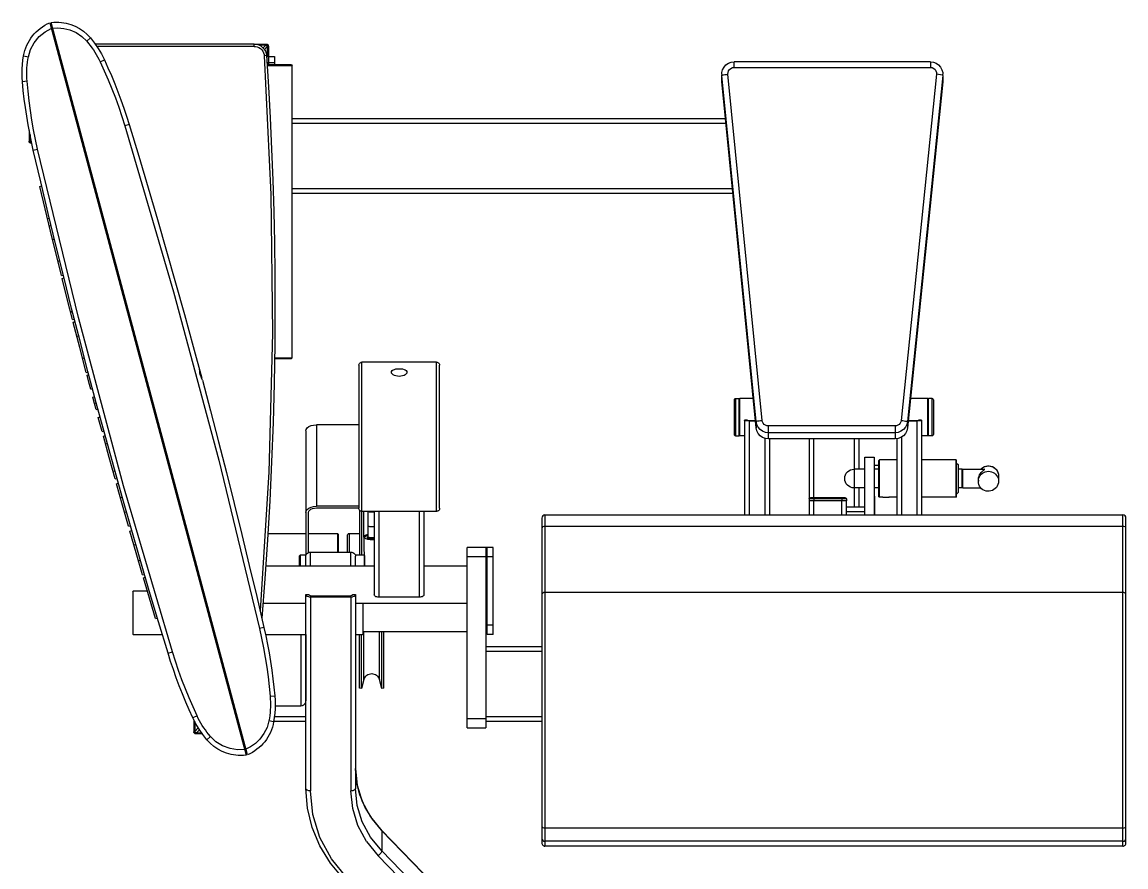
# Model space of a CAD drawing. Header units: millimetres. Extents: x -824 to 296, y -466 to 836.
# Drawn here: x -824 to 296, y -21 to 836 of the extents above; entities that cross this region are included whole.
import ezdxf

# ---------------------------------------------------------------- set-up
doc = ezdxf.new("R2010")
doc.units = ezdxf.units.MM
doc.layers.add('ceco.net 287', color=7, linetype='Continuous')

msp = doc.modelspace()

# ---------------------------------------------------------------- linework, layer by layer
at = {"layer": 'ceco.net 287'}
for points in [[(-821.99875, 801.595), (-821.41875, 804.3675), (-820.67125, 807.08), (-819.76125, 809.7225), (-818.69375, 812.2925), (-817.47375, 814.785), (-816.10625, 817.1875), (-814.59625, 819.5), (-812.94875, 821.71), (-811.16875, 823.8175), (-809.26125, 825.8125), (-807.23125, 827.69), (-805.08375, 829.4425), (-802.82375, 831.0675), (-800.45625, 832.5525), (-797.98625, 833.895), (-795.41875, 835.09)], [(-800.15375, 825.91), (-793.87375, 829.295)], [(-795.41875, 835.09), (-596.36125, 92.185)], [(-794.73375, 832.5175), (-793.43375, 832.975)], [(-793.95375, 835.48), (-791.26625, 835.715), (-788.56625, 835.805), (-786.08875, 835.7375), (-783.63125, 835.5325), (-781.20125, 835.195), (-778.80125, 834.7275), (-774.11375, 833.405), (-769.61125, 831.59), (-765.32875, 829.2975), (-761.30875, 826.55), (-757.58875, 823.3625), (-754.20875, 819.7575)], [(-594.89875, 92.5775), (-793.95375, 835.48)], [(-793.83875, 829.165), (-792.37375, 829.59)], [(-792.40875, 829.72), (-787.14875, 829.98), (-781.25875, 829.46), (-774.99125, 827.895), (-768.72625, 825.16), (-762.83375, 821.255), (-757.80375, 816.34)], [(-817.16125, 800.455), (-814.98375, 807.91), (-811.23875, 814.9075), (-806.16125, 821.06), (-800.15375, 825.91)], [(-754.20875, 819.7575), (-757.80375, 816.34)], [(-754.20875, 819.7575), (-750.13125, 814.5725), (-746.40625, 809.1325), (-743.04375, 803.4575), (-740.04875, 797.5575)], [(-757.80375, 816.34), (-756.03125, 814.225), (-754.33625, 812.0425), (-752.70875, 809.83), (-751.14875, 807.585), (-749.64875, 805.24), (-748.21875, 802.895), (-746.85125, 800.4875), (-745.56375, 798.045), (-744.34375, 795.57)], [(-588.09375, 813.5725), (-749.40625, 813.5725)], [(-587.96375, 811.065), (-747.66375, 811.065)], [(-587.96375, 811.065), (-588.09375, 813.5725)], [(-588.09375, 813.5725), (-575.91875, 813.5725)], [(-588.09375, 813.5725), (-585.66375, 813.3375), (-583.38875, 812.665), (-581.31125, 811.5975), (-579.47875, 810.175), (-577.93625, 808.4425), (-576.73125, 806.445), (-575.90625, 804.2225), (-575.51375, 801.82)], [(-587.96375, 811.065), (-586.56375, 810.97), (-584.96875, 810.61), (-583.32375, 809.9275), (-581.76375, 808.9175), (-580.39625, 807.65), (-579.30375, 806.15), (-578.55625, 804.59), (-578.10125, 803.06), (-577.90625, 801.66)], [(-583.49024, 812.695), (-575.91875, 812.695)], [(-576.27875, 812.435), (-582.94114, 812.435)], [(-579.02875, 809.6675), (-576.27875, 812.435)], [(-577.70875, 808.04), (-574.79625, 810.97)], [(-576.27875, 812.435), (-575.78875, 812.37), (-575.39875, 812.14), (-575.07375, 811.8475), (-574.87875, 811.425), (-574.79625, 810.97)], [(-575.91875, 813.5725), (-575.91875, 812.695)], [(-575.91875, 813.5725), (-575.04375, 813.395), (-574.32375, 812.91), (-573.83625, 812.185), (-573.65875, 811.295)], [(-575.91875, 812.695), (-575.38875, 812.585), (-574.94625, 812.2875), (-574.64625, 811.8425), (-574.53625, 811.295)], [(-574.79625, 810.97), (-574.79625, 800.975)], [(-574.53625, 800.975), (-574.53625, 811.295)], [(-573.65875, 811.295), (-574.53625, 811.295)], [(-573.65875, 811.295), (-573.65875, 800.975)], [(-823.13625, 775.2925), (-823.42875, 779.685), (-823.52875, 784.08), (-823.43125, 788.4925), (-823.14125, 792.885), (-822.66125, 797.255), (-821.99875, 801.595)], [(-821.99875, 801.595), (-817.16125, 800.455)], [(-818.43375, 775.715), (-818.61125, 778.4825), (-818.72625, 781.25), (-818.74125, 784.015), (-818.67625, 786.75), (-818.54625, 789.5175), (-818.31875, 792.25), (-818.00875, 794.985), (-817.63375, 797.72), (-817.16125, 800.455)], [(-744.34375, 795.57), (-740.04875, 797.5575)], [(-744.34375, 795.57), (-740.19375, 786.5225), (-736.23875, 777.375), (-732.44625, 768.195), (-728.86625, 758.9175), (-725.46375, 749.575), (-722.27375, 740.1675), (-719.24625, 730.695)], [(-740.06375, 797.5575), (-736.40875, 789.5425), (-732.89875, 781.47), (-729.52875, 773.3375), (-726.30375, 765.15), (-723.22125, 756.91), (-720.28625, 748.6125), (-717.49375, 740.265), (-714.85125, 731.8675)], [(-577.90625, 801.66), (-571.10125, 661.035), (-569.53875, 520.215), (-573.21875, 379.425), (-582.15375, 238.93)], [(-575.51375, 801.82), (-573.51625, 770.2025), (-571.79875, 738.6025), (-570.34375, 706.99), (-569.15375, 675.365), (-568.22625, 643.7325), (-567.56375, 612.0925), (-567.16625, 580.445), (-567.03375, 548.795), (-567.24125, 509.0725), (-567.86875, 469.3575), (-568.91125, 429.6475), (-570.37375, 389.9525), (-572.25125, 350.2725), (-574.54375, 310.615), (-577.25375, 270.9825), (-580.37875, 231.38)], [(-575.51375, 801.82), (-577.90625, 801.66)], [(-575.46037, 800.975), (-567.35875, 800.975)], [(-573.65875, 800.975), (-573.65875, 792.285)], [(-567.35875, 800.975), (-567.35875, 792.285)], [(-113.76125, 782.875), (-113.63125, 784.635), (-112.86625, 787.53), (-111.43375, 790.1675), (-109.41625, 792.38), (-106.94125, 794.0425), (-104.12625, 795.085), (-101.14875, 795.44)], [(-101.14875, 789.81), (-101.14875, 795.44)], [(97.94125, 795.44), (-101.14875, 795.44)], [(97.94125, 795.44), (100.91875, 795.085), (103.73625, 794.0425), (106.22625, 792.35), (108.22625, 790.135), (109.66125, 787.5), (110.42625, 784.6), (110.53875, 782.875)], [(97.94125, 795.44), (97.94125, 789.81)], [(-575.08875, 794.66), (-567.35875, 794.66)], [(-550.23625, 792.285), (-574.94375, 792.285)], [(-549.43875, 791.5025), (-574.91125, 791.5025)], [(-550.23625, 792.285), (-549.43875, 791.5025)], [(-549.43875, 495.245), (-549.43875, 791.5025)], [(-107.41375, 782.94), (-107.34875, 784.6675), (-106.79375, 786.3275), (-105.81875, 787.76), (-104.46875, 788.865), (-102.87375, 789.5825), (-101.14875, 789.81)], [(-101.14875, 789.81), (97.94125, 789.81)], [(97.94125, 789.81), (99.66625, 789.5825), (101.26125, 788.865), (102.61125, 787.76), (103.58875, 786.295), (104.14125, 784.635), (104.20625, 782.91)], [(-818.43125, 775.715), (-823.15375, 775.2925)], [(-823.15375, 775.2925), (-823.13625, 775.2925)], [(-812.13375, 705.7925), (-814.04125, 714.39), (-815.79875, 723.02), (-817.40375, 731.6775), (-818.85625, 740.36), (-820.15625, 749.065), (-821.30125, 757.79), (-822.29625, 766.535), (-823.13625, 775.2925)], [(-807.72375, 706.9975), (-809.85375, 716.6975), (-811.77625, 726.465), (-813.51625, 736.23), (-815.04875, 746.06), (-816.36625, 755.9225), (-817.50375, 765.785), (-818.43375, 775.715)], [(-113.76125, 782.875), (-113.69625, 781.6725)], [(-113.69625, 781.6725), (-113.48375, 781.835)], [(-78.97875, 430.565), (-113.69625, 781.6725)], [(-113.69625, 775.39), (-113.69625, 781.6725)], [(-78.97875, 424.315), (-113.69625, 775.39)], [(-113.48375, 781.835), (-112.84875, 782.0625), (-111.85875, 782.29), (-110.55375, 782.5175), (-109.04125, 782.745), (-107.41375, 782.94)], [(-72.69875, 431.835), (-107.41375, 782.94)], [(104.20625, 782.91), (68.31875, 431.835)], [(110.47375, 781.6075), (74.60125, 430.5325)], [(110.47375, 775.3575), (74.60125, 424.25)], [(110.18125, 781.835), (104.20625, 782.91)], [(110.47375, 781.6075), (110.18125, 781.835)], [(110.47375, 781.6075), (110.53875, 782.875)], [(110.47375, 781.6075), (110.47375, 775.3575)], [(-714.85125, 731.8675), (-719.24625, 730.695)], [(-719.24625, 730.695), (-669.76625, 562.1725), (-623.98125, 391.34), (-582.59375, 220.67)], [(-714.85125, 731.8675), (-705.13875, 699.8625), (-695.56875, 667.8125), (-686.14375, 635.7175), (-676.85875, 603.58), (-667.71625, 571.3975), (-658.71625, 539.175), (-649.85625, 506.9125), (-641.13875, 474.6075)], [(-549.43875, 737.9225), (-109.98625, 737.9225)], [(-549.43875, 733.17), (-109.51375, 733.17)], [(-816.36625, 726.0075), (-816.36625, 714.9725)], [(-815.47125, 721.5475), (-815.47125, 714.9725)], [(-815.22625, 715.33), (-815.22625, 720.28)], [(-816.36625, 714.9725), (-815.47125, 714.9725)], [(-814.10375, 712.695), (-814.97875, 712.875), (-815.69875, 713.37), (-816.18625, 714.095), (-816.36625, 714.9725)], [(-814.10375, 713.605), (-814.63125, 713.715), (-815.06625, 714.0075), (-815.36125, 714.4425), (-815.47125, 714.9725)], [(-814.39625, 716.145), (-815.22625, 715.33)], [(-813.90625, 713.865), (-814.23375, 713.9), (-814.64125, 714.125), (-814.94875, 714.42), (-815.16125, 714.8425), (-815.22625, 715.33)], [(-813.84375, 713.605), (-814.10375, 713.605)], [(-814.10375, 712.695), (-814.10375, 713.605)], [(-813.64875, 712.695), (-814.10375, 712.695)], [(-812.13375, 705.7925), (-807.72375, 706.9975)], [(-675.47875, 195.8), (-685.06125, 227.3875), (-694.50375, 259.015), (-703.80875, 290.685), (-712.97375, 322.3925), (-722.00375, 354.14), (-730.89375, 385.9275), (-739.64375, 417.75), (-748.25625, 449.6125), (-756.72875, 481.51), (-765.06375, 513.445), (-773.25875, 545.4175), (-781.31375, 577.4225), (-789.22875, 609.465), (-797.00375, 641.54), (-804.63875, 673.65), (-812.13375, 705.7925)], [(-671.06875, 196.97), (-720.54875, 365.4775), (-766.33125, 536.3275), (-807.72375, 706.9975)], [(-805.47625, 668.975), (-803.68625, 669.595)], [(-783.58625, 578.775), (-794.66625, 623.8375), (-805.47625, 668.975)], [(-549.43875, 667.025), (-102.97125, 667.025)], [(-549.43875, 662.27), (-102.51375, 662.27)], [(-797.76125, 636.555), (-795.90625, 637.01)], [(-795.97125, 629.1975), (-794.11625, 629.555)], [(-792.58625, 615.2325), (-790.79625, 615.85)], [(-787.18375, 593.195), (-785.31125, 593.555)], [(-783.60125, 578.7425), (-781.71375, 579.035)], [(-782.86875, 575.8125), (-781.07875, 576.465)], [(-782.86875, 575.8125), (-782.85375, 575.8125)], [(-772.33875, 534.21), (-777.62625, 555.0125), (-782.85375, 575.8125)], [(-774.35875, 542.055), (-772.51875, 542.5125)], [(-772.37125, 534.245), (-770.49875, 534.57)], [(-771.62375, 531.315), (-769.83375, 531.9975)], [(-771.62375, 531.315), (-771.58875, 531.25)], [(-758.40625, 480.5325), (-765.04625, 505.8775), (-771.58875, 531.25)], [(-767.91125, 516.925), (-766.12125, 517.545)], [(-762.21375, 494.9525), (-760.34375, 495.31)], [(-567.81375, 494.465), (-550.23625, 494.465)], [(-567.79875, 495.245), (-549.43875, 495.245)], [(-549.43875, 495.245), (-550.23625, 494.465)], [(-640.60125, 472.5575), (-641.16875, 474.0225), (-642.00125, 475.845), (-642.71625, 477.895), (-643.10875, 479.98), (-643.30375, 481.9975), (-643.53125, 483.5275)], [(-481.92625, 487.695), (-481.86125, 488.325), (-481.67625, 488.915), (-481.38625, 489.45), (-480.99875, 489.92), (-480.53125, 490.3075), (-479.99625, 490.6), (-479.40375, 490.785), (-478.76875, 490.85)], [(-481.92625, 487.695), (-481.92625, 342.7075)], [(-478.76875, 339.55), (-478.76875, 490.85)], [(-403.12375, 490.85), (-478.76875, 490.85)], [(-448.82875, 480.695), (-448.64125, 481.5425), (-448.04625, 482.355), (-447.10375, 483.04), (-445.87375, 483.56), (-444.37625, 483.95), (-442.68375, 484.21), (-440.95125, 484.275)], [(-440.95125, 484.275), (-439.20125, 484.21), (-437.52375, 483.95), (-436.01875, 483.56), (-434.78875, 483.04), (-433.84625, 482.355), (-433.25875, 481.5425), (-433.06375, 480.695)], [(-403.12375, 339.55), (-403.12375, 490.85)], [(-403.12375, 490.85), (-402.48875, 490.785), (-401.89875, 490.6), (-401.36375, 490.3075), (-400.89625, 489.92), (-400.51375, 489.45), (-400.22375, 488.915), (-400.03875, 488.325), (-399.97625, 487.695)], [(-399.97625, 342.7075), (-399.97625, 487.695)], [(-758.43875, 480.565), (-756.55125, 480.8575)], [(-757.65875, 477.635), (-755.88375, 478.285)], [(-757.65875, 477.635), (-757.64125, 477.57)], [(-753.91375, 463.54), (-755.78375, 470.555), (-757.64125, 477.57)], [(-641.13875, 474.64), (-641.13875, 474.6075)], [(-640.60125, 472.59), (-632.33125, 441.36), (-624.19375, 410.1), (-616.19125, 378.81), (-608.32375, 347.485), (-600.58875, 316.13), (-592.98625, 284.74), (-585.51875, 253.315), (-578.18375, 221.8575)], [(-440.95125, 476.4), (-442.68375, 476.53), (-444.37625, 476.8875), (-445.87375, 477.4075), (-447.10375, 478.09), (-448.05375, 478.9375), (-448.64125, 479.815), (-448.82875, 480.695)], [(-433.06375, 480.695), (-433.25875, 479.815), (-433.84625, 478.9375), (-434.78875, 478.09), (-436.01875, 477.4075), (-437.52375, 476.8875), (-439.20875, 476.53), (-440.95125, 476.4)], [(-753.91375, 463.475), (-752.05875, 463.8)], [(-751.74875, 455.3375), (-749.95875, 455.9875)], [(-751.74875, 455.3375), (-751.74875, 455.37)], [(-748.39625, 442.87), (-750.07375, 449.12), (-751.74875, 455.37)], [(-750.08875, 449.12), (-748.25125, 449.6075)], [(-100.93625, 452.765), (-100.83625, 453.2525), (-100.56375, 453.6575), (-100.15875, 453.9325), (-99.66625, 454.035)], [(-100.93625, 417.545), (-100.93625, 452.7)], [(-99.66625, 454.035), (-99.66625, 416.21)], [(-99.66625, 454.035), (-96.13375, 454.035)], [(-96.13375, 416.21), (-96.13375, 454.035)], [(-95.35375, 454.035), (-96.13375, 453.22)], [(-95.35375, 416.21), (-95.35375, 454.035)], [(-81.90875, 454.035), (-95.35375, 454.035)], [(95.33625, 454.035), (77.62875, 454.035)], [(95.33625, 416.21), (95.33625, 454.035)], [(96.13375, 453.22), (95.33625, 454.035)], [(96.13375, 416.21), (96.13375, 454.035)], [(99.66625, 454.035), (96.13375, 454.035)], [(99.66625, 416.21), (99.66625, 454.035)], [(99.66625, 454.035), (100.15125, 453.9325), (100.54875, 453.6575), (100.81875, 453.2525), (100.91875, 452.765)], [(100.91875, 452.765), (100.91875, 417.445)], [(-748.41375, 442.9025), (-746.54125, 443.2275)], [(-746.21625, 434.7325), (-744.44125, 435.3825)], [(-746.21625, 434.7325), (-746.19875, 434.7)], [(-742.39125, 420.7025), (-744.29625, 427.7), (-746.19875, 434.7)], [(-535.83125, 421.0925), (-535.45875, 422.705), (-534.38375, 424.2175), (-532.64125, 425.52), (-530.37875, 426.495), (-527.74125, 427.115), (-524.92625, 427.3425)], [(-524.92625, 427.3425), (-524.92625, 344.725)], [(-481.92625, 427.3425), (-524.92625, 427.3425)], [(-90.61625, 431.9), (-90.61625, 335.97)], [(-87.60625, 431.9), (-90.61625, 431.9)], [(-87.63875, 431.215), (-87.93125, 431.25), (-88.84375, 431.315), (-89.59125, 431.445), (-90.14375, 431.575), (-90.50375, 431.7375), (-90.61625, 431.9)], [(-87.60625, 431.9), (-85.88125, 431.64)], [(-85.88125, 431.15), (-87.60625, 431.215)], [(-85.88125, 431.64), (-79.69625, 431.64)], [(-85.88125, 431.15), (-85.88125, 335.97)], [(-79.64625, 431.15), (-85.88125, 431.15)], [(-78.97875, 430.565), (-78.75125, 430.76), (-78.13375, 430.9875), (-77.12375, 431.215), (-75.82375, 431.445), (-74.32375, 431.6725), (-72.69875, 431.835)], [(-66.41375, 419.27), (-69.49125, 419.6275), (-72.37125, 420.735), (-74.89375, 422.4925), (-76.91375, 424.835), (-78.29625, 427.57), (-78.97875, 430.565)], [(-78.97875, 430.565), (-78.97875, 424.315)], [(-66.41375, 426.17), (-67.94375, 426.365), (-69.39375, 426.92), (-70.64625, 427.7975), (-71.67125, 428.97), (-72.35375, 430.3375), (-72.69875, 431.835)], [(-66.41375, 412.9875), (-66.41375, 426.17)], [(62.05125, 426.17), (-66.41375, 426.17)], [(68.31875, 431.835), (67.99375, 430.3375), (67.27625, 428.97), (66.28375, 427.7975), (65.01375, 426.92), (63.58125, 426.365), (62.05125, 426.17)], [(74.60125, 430.5325), (73.91625, 427.5375), (72.51625, 424.805), (70.49875, 422.4925), (67.99375, 420.735), (65.11125, 419.6275), (62.05125, 419.27)], [(62.05125, 426.17), (62.05125, 412.9875)], [(68.31875, 431.835), (69.94625, 431.64), (71.46125, 431.41), (72.76125, 431.185), (73.75625, 430.955), (74.37375, 430.7275), (74.60125, 430.5325)], [(74.60125, 430.5325), (74.60125, 424.25)], [(84.30125, 431.15), (75.30125, 431.15)], [(75.35125, 431.64), (84.30125, 431.64)], [(84.30125, 431.64), (86.02625, 431.9)], [(86.02625, 431.215), (84.30125, 431.15)], [(84.30125, 431.15), (84.30125, 335.97)], [(89.03875, 431.9), (88.92375, 431.7375), (88.56625, 431.575), (88.01125, 431.445), (87.26375, 431.315), (86.35125, 431.25), (86.02625, 431.215)], [(89.03875, 431.9), (86.02625, 431.9)], [(89.03875, 431.9), (89.03875, 335.97)], [(-742.39125, 420.6375), (-740.51875, 420.9625)], [(-741.07375, 415.755), (-739.28375, 416.405)], [(-741.07375, 415.755), (-741.03875, 415.72)], [(-729.12625, 372.5575), (-735.11875, 394.14), (-741.03875, 415.72)], [(-535.83125, 421.0925), (-535.83125, 295.245)], [(-99.66625, 416.195), (-100.15875, 416.295), (-100.56375, 416.5625), (-100.83625, 416.9625), (-100.93625, 417.445)], [(-99.66625, 416.21), (-96.13375, 416.21)], [(-95.35375, 416.21), (-96.13375, 416.975)], [(-90.61625, 416.21), (-95.35375, 416.21)], [(-66.41375, 412.9875), (-69.49125, 413.3775), (-72.37125, 414.485), (-74.89375, 416.2425), (-76.91375, 418.57), (-78.29625, 421.32), (-78.97875, 424.315)], [(62.05125, 419.27), (-66.41375, 419.27)], [(74.60125, 424.25), (73.91625, 421.2875), (72.51625, 418.555), (70.49875, 416.21), (67.99375, 414.4525), (65.11125, 413.345), (62.05125, 412.9875)], [(68.56125, 414.875), (68.56125, 335.97)], [(95.33625, 416.21), (89.03875, 416.21)], [(96.13375, 416.975), (95.33625, 416.21)], [(99.66625, 416.21), (96.13375, 416.21)], [(100.91875, 417.445), (100.81875, 416.9625), (100.54875, 416.5625), (100.15125, 416.295), (99.66625, 416.195)], [(99.66625, 416.21), (99.66625, 416.195)], [(-738.94125, 407.975), (-737.11625, 408.5275)], [(-70.15875, 413.605), (-70.15875, 335.97)], [(62.05125, 412.9875), (-66.41375, 412.9875)], [(-65.40625, 412.9875), (-65.40625, 335.97)], [(-25.20375, 412.9875), (-25.20375, 335.97)], [(-20.48375, 412.9875), (-20.48375, 353.385)], [(20.49875, 412.9875), (20.49875, 343.91)], [(25.21875, 412.9875), (25.21875, 382.29)], [(63.82625, 413.1825), (63.82625, 335.97)], [(31.51875, 335.97), (31.51875, 394.3675)], [(31.51875, 394.3675), (40.97625, 394.3675)], [(40.97625, 394.3675), (40.97625, 335.97)], [(20.49875, 363.3775), (18.59125, 363.57), (16.81625, 364.1225), (15.20625, 364.9975), (13.80375, 366.155), (12.64625, 367.5575), (11.77125, 369.1675), (11.21875, 370.9425), (11.02625, 372.85), (11.21875, 374.7525), (11.77125, 376.5225), (12.64625, 378.1275), (13.80375, 379.525), (15.20625, 380.6775), (16.81625, 381.5475), (18.59125, 382.1), (20.49875, 382.29)], [(31.51875, 382.29), (20.49875, 382.29)], [(40.97625, 386.4575), (45.71125, 386.4575)], [(45.71125, 382.29), (40.97625, 382.29)], [(46.21625, 391.7625), (45.71125, 391.2425)], [(45.71125, 354.425), (45.71125, 391.2425)], [(46.21625, 353.9375), (46.21625, 391.7625)], [(63.82625, 391.7625), (46.21625, 391.7625)], [(123.99875, 391.7625), (89.03875, 391.7625)], [(123.99875, 353.9375), (123.99875, 391.7625)], [(124.50375, 391.2425), (123.99875, 391.7625)], [(124.50375, 354.425), (124.50375, 391.2425)], [(124.50375, 388.605), (126.06625, 387.0425)], [(126.06625, 387.0425), (126.06625, 358.6575)], [(130.03625, 382.29), (126.06625, 382.29)], [(130.03625, 363.3775), (130.03625, 382.29)], [(130.81875, 381.51), (130.03625, 382.29)], [(130.81875, 382.29), (152.59625, 382.29)], [(130.81875, 363.3775), (130.81875, 382.1925)], [(146.57375, 371.3525), (146.63875, 372.5575), (146.86625, 373.86), (147.29125, 375.225), (147.89125, 376.56), (148.65625, 377.83), (149.50375, 378.97), (150.33375, 379.88), (151.06625, 380.565), (151.68375, 381.085), (152.17125, 381.475), (152.54625, 381.8025), (152.79125, 382.03), (152.87125, 382.1925)], [(149.14625, 382.29), (149.86125, 383.07), (151.18125, 384.1125), (152.66125, 384.9275), (154.24125, 385.48), (155.91625, 385.775), (157.60875, 385.775), (159.28625, 385.5125), (160.89625, 384.96), (162.39375, 384.145), (163.72875, 383.12), (164.90125, 381.8675), (165.82875, 380.435), (166.49625, 378.905), (166.91875, 377.245), (167.04875, 375.5525)], [(149.21125, 382.29), (149.56875, 382.715), (150.78875, 383.755), (152.17125, 384.57), (153.65375, 385.1875), (155.21625, 385.545), (156.82625, 385.675), (158.42125, 385.545), (159.98625, 385.1875), (161.46625, 384.57), (162.83375, 383.755), (164.05375, 382.715), (165.11125, 381.51), (165.94125, 380.1425), (166.56125, 378.6775), (166.93625, 377.1475)], [(152.87125, 382.1925), (152.61125, 382.29)], [(-731.29125, 380.2725), (-729.45125, 380.695)], [(-729.12625, 372.4925), (-727.25375, 372.8175)], [(146.57375, 370.115), (146.70375, 371.71), (147.07875, 373.24), (147.69625, 374.7225), (148.52625, 376.0725), (149.56875, 377.2775), (150.78875, 378.32), (152.17125, 379.1325), (153.65375, 379.75), (155.21625, 380.11), (156.82625, 380.24), (158.42125, 380.11), (159.98625, 379.75), (161.46625, 379.1325), (162.83375, 378.32), (164.05375, 377.2775), (165.11125, 376.0725), (165.94125, 374.7225), (166.56125, 373.24), (166.93625, 371.71), (167.04875, 370.115)], [(146.57375, 371.3525), (146.57375, 370.115)], [(167.04875, 370.115), (166.91875, 368.455), (166.51125, 366.795), (165.82875, 365.265), (164.91625, 363.865), (163.77625, 362.6125), (162.45875, 361.5875), (160.97875, 360.775), (159.39875, 360.22), (157.72125, 359.9275), (156.03125, 359.91), (154.35375, 360.1875), (152.74125, 360.725), (151.24625, 361.5225), (149.89375, 362.565), (148.73875, 363.835), (147.81125, 365.25), (147.12625, 366.795), (146.70375, 368.455), (146.57375, 370.115)], [(167.04875, 375.5525), (167.04875, 370.115)], [(-727.77375, 367.6425), (-725.98375, 368.2925)], [(-727.77375, 367.6425), (-727.74125, 367.61)], [(-715.50375, 324.4125), (-721.65875, 346), (-727.74125, 367.61)], [(31.51875, 363.3775), (20.49875, 363.3775)], [(25.21875, 363.3775), (25.21875, 343.91)], [(45.71125, 363.3775), (40.97625, 363.3775)], [(124.50375, 357.095), (126.06625, 358.6575)], [(130.03625, 363.3775), (126.06625, 363.3775)], [(130.81875, 364.16), (130.03625, 363.3775)], [(130.81875, 363.3775), (149.14625, 363.3775)], [(-723.80375, 353.5475), (-721.93375, 353.905)], [(-25.08875, 352.115), (-24.98875, 352.6075), (-24.71875, 353.0125), (-24.32125, 353.285), (-23.83625, 353.385)], [(12.73625, 352.115), (-25.08875, 352.115)], [(10.92875, 350.225), (-25.08875, 350.225)], [(11.48125, 353.385), (-23.83625, 353.385)], [(-20.48375, 350.225), (-20.48375, 335.97)], [(-20.35375, 353.385), (-20.35375, 350.225)], [(7.86875, 350.225), (7.86875, 335.97)], [(8.01625, 353.385), (8.01625, 350.225)], [(12.62125, 350.225), (10.92875, 350.225)], [(11.48125, 353.385), (11.96625, 353.285), (12.36625, 353.0125), (12.63625, 352.6075), (12.73625, 352.115)], [(12.62125, 350.225), (12.62125, 335.97)], [(12.73625, 352.115), (12.73625, 350.225)], [(40.97625, 354.8975), (41.23625, 354.8975)], [(41.23625, 354.8975), (41.23625, 335.97)], [(46.21625, 353.9375), (45.71125, 354.425)], [(49.65125, 353.9375), (46.21625, 353.9375)], [(49.63375, 353.9375), (52.79125, 353.985)], [(52.79125, 353.985), (55.94875, 353.9375)], [(63.82625, 353.9375), (55.93125, 353.9375)], [(123.99875, 353.9375), (89.03875, 353.9375)], [(124.50375, 354.425), (123.99875, 353.9375)], [(-719.53875, 338.5075), (-717.76625, 339.16)], [(-535.83125, 338.475), (-535.45875, 340.07), (-534.38375, 341.6), (-532.64125, 342.87), (-530.37875, 343.88), (-527.74125, 344.4975), (-524.92625, 344.725)], [(-532.80375, 338.475), (-532.54375, 339.63), (-531.74625, 340.72), (-530.50875, 341.665), (-528.86625, 342.38), (-526.96125, 342.8375), (-524.92625, 342.9675)], [(-532.80375, 297.8175), (-532.80375, 338.475)], [(-481.92625, 344.725), (-524.92625, 344.725)], [(-524.92625, 342.9675), (-481.92625, 342.9675)], [(-478.76875, 339.55), (-479.40375, 339.6125), (-479.99625, 339.795), (-480.53125, 340.085), (-480.99875, 340.47), (-481.38625, 340.935), (-481.67625, 341.4725), (-481.86125, 342.0675), (-481.92625, 342.7075)], [(-481.33875, 340.9175), (-481.33875, 295.245)], [(-479.15125, 339.5975), (-479.15125, 295.245)], [(-403.12375, 339.55), (-478.76875, 339.55)], [(-476.73375, 313.835), (-476.73375, 339.55)], [(-472.45375, 313.9475), (-472.45375, 339.55)], [(-466.29375, 339.225), (-467.27875, 339.095), (-468.32625, 339.06), (-469.38375, 339.06), (-470.43375, 339.095), (-471.44375, 339.225), (-472.37125, 339.3875), (-472.45375, 339.42)], [(-466.29375, 338.8), (-466.51125, 338.7675), (-467.42375, 338.6375), (-468.36625, 338.605), (-469.34375, 338.605), (-470.28875, 338.6375), (-471.20875, 338.7675), (-472.04625, 338.93), (-472.45375, 339.03)], [(-466.29375, 339.55), (-466.29375, 254.88)], [(-461.56375, 339.55), (-461.56375, 252.505)], [(-420.58875, 339.55), (-420.58875, 252.505)], [(-415.86125, 339.55), (-415.86125, 254.88)], [(-399.97625, 342.7075), (-400.03875, 342.0675), (-400.22375, 341.4725), (-400.51375, 340.935), (-400.89625, 340.47), (-401.36375, 340.085), (-401.89875, 339.795), (-402.48875, 339.6125), (-403.12375, 339.55)], [(-293.13875, 335.97), (-294.34375, 335.71), (-295.36875, 335.0275), (-296.03625, 334.0025), (-296.28125, 332.78)], [(-293.13875, 335.97), (293.13875, 335.97)], [(-293.13875, 335.97), (-293.13875, 0)], [(31.51875, 343.91), (12.62125, 343.91)], [(31.51875, 339.19), (12.62125, 339.19)], [(293.13875, 0), (293.13875, 335.97)], [(296.29625, 332.78), (296.05125, 334.0025), (295.36875, 335.0275), (294.36125, 335.71), (293.13875, 335.97)], [(-715.53625, 324.445), (-713.66375, 324.77)], [(-470.87375, 323.925), (-471.39375, 324.0875), (-471.84375, 324.265), (-472.17625, 324.4775), (-472.37875, 324.705), (-472.45375, 324.935)], [(-296.28125, 332.78), (-296.28125, 3.16)], [(296.29625, 3.16), (296.29625, 332.78)], [(-714.13625, 319.595), (-712.36125, 320.245)], [(-714.13625, 319.595), (-714.11875, 319.5625)], [(-701.27875, 275.325), (-707.73625, 297.4425), (-714.11875, 319.5625)], [(-574.38875, 317.185), (-535.83125, 317.185)], [(-532.80375, 317.185), (-503.49125, 317.185)], [(-503.49125, 317.185), (-502.74125, 316.4375)], [(-503.49125, 317.185), (-503.49125, 298.175)], [(-502.74125, 316.4375), (-502.74125, 298.175)], [(-493.28625, 315.625), (-493.16125, 316.225), (-492.82375, 316.7225), (-492.32125, 317.06), (-491.70875, 317.185)], [(-493.28625, 298.21), (-493.28625, 315.625)], [(-491.70875, 317.185), (-481.33875, 317.185)], [(-491.70875, 317.185), (-491.70875, 298.175)], [(-476.73375, 313.835), (-476.63625, 314.225), (-476.35875, 314.6475), (-475.88875, 315.0375), (-475.23625, 315.395), (-474.43875, 315.72), (-473.50375, 315.9825), (-472.45375, 316.21)], [(-476.19625, 312.84), (-476.73375, 313.835)], [(-475.49625, 312.2225), (-475.80625, 312.565), (-475.96875, 312.955), (-475.95375, 313.33), (-475.75625, 313.7025), (-475.39875, 314.0775), (-474.86125, 314.42), (-474.18625, 314.7125), (-473.38125, 315.005), (-472.45375, 315.2)], [(-473.00625, 312.66), (-473.16875, 312.9225), (-473.20125, 313.1825), (-473.08875, 313.46), (-472.90625, 313.6375)], [(-472.90875, 313.6375), (-472.45375, 313.9475)], [(-466.29375, 312.97), (-466.44875, 312.9225), (-467.06625, 312.76), (-467.74875, 312.66), (-468.48125, 312.595), (-469.22875, 312.595), (-469.96375, 312.66), (-470.65375, 312.76), (-471.26375, 312.9225), (-471.76125, 313.085), (-472.13625, 313.3125), (-472.37125, 313.5725), (-472.45375, 313.835)], [(-466.83625, 323.925), (-467.48125, 323.81), (-468.15625, 323.73), (-468.85625, 323.73), (-469.55625, 323.73), (-470.23125, 323.81), (-470.87375, 323.925)], [(-466.29375, 324.0875), (-466.83875, 323.925)], [(-293.13875, 324.42851), (-294.34375, 324.26601), (-295.35375, 323.77851), (-296.03625, 323.06101), (-296.28125, 322.21351)], [(-293.13875, 324.42851), (293.13875, 324.42851)], [(296.29625, 322.21351), (296.05125, 323.06101), (295.36875, 323.77851), (294.34375, 324.26601), (293.13875, 324.42851)], [(-710.09875, 305.55), (-708.24375, 305.955)], [(-476.66875, 313.54), (-476.52125, 284.0475)], [(-475.49625, 312.2225), (-476.19625, 312.84)], [(-466.29375, 310.84), (-467.17875, 310.74), (-468.28625, 310.675), (-469.41875, 310.675), (-470.53375, 310.74), (-471.60625, 310.87), (-472.59875, 311.035), (-473.51125, 311.2625), (-474.30875, 311.555), (-474.95875, 311.8475), (-475.49625, 312.2225)], [(-472.27375, 312.19), (-472.69875, 312.4175), (-473.00625, 312.66)], [(-466.30875, 311.9125), (-466.60875, 311.8475), (-467.31875, 311.7175), (-468.07375, 311.6525), (-468.85625, 311.62), (-469.63875, 311.6525), (-470.39375, 311.7175), (-471.10125, 311.8475), (-471.73625, 311.995), (-472.27375, 312.19)], [(-371.93375, 120.1325), (-371.93375, 302.945)], [(-345.51625, 302.945), (-371.93375, 302.945)], [(-353.01875, 302.945), (-353.01875, 120.1325)], [(-351.81375, 214.68), (-351.81375, 302.945)], [(-345.51625, 214.68), (-345.51625, 302.945)], [(-541.15375, 295.245), (-541.93375, 294.465)], [(-541.93375, 284.0475), (-541.93375, 294.465)], [(-535.40625, 295.245), (-541.15375, 295.245)], [(-541.15375, 284.0475), (-541.15375, 295.245)], [(-535.63625, 294.075), (-535.52375, 294.985), (-535.16375, 295.8325), (-534.59375, 296.6125), (-533.84625, 297.265), (-532.95125, 297.7525), (-531.94125, 298.0775), (-530.89875, 298.175)], [(-535.63625, 284.0475), (-535.63625, 294.075)], [(-530.89875, 298.175), (-489.94125, 298.175)], [(-530.89875, 284.0475), (-530.89875, 298.175)], [(-489.94125, 298.175), (-488.89125, 298.0775), (-487.88375, 297.7525), (-486.98875, 297.265), (-486.23875, 296.6125), (-485.66875, 295.8325), (-485.31875, 294.985), (-485.19875, 294.075)], [(-489.94125, 284.0475), (-489.94125, 298.175)], [(-476.52125, 295.245), (-485.42375, 295.245)], [(-485.19875, 284.0475), (-485.19875, 294.075)], [(-475.74875, 294.465), (-476.52125, 295.245)], [(-475.74875, 284.0475), (-475.74875, 294.465)], [(-345.51625, 293.4875), (-371.93375, 293.4875)], [(-705.37875, 289.32), (-703.60375, 289.9725)], [(-466.29375, 284.0475), (-576.70125, 284.0475)], [(-371.93375, 284.0475), (-415.86125, 284.0475)], [(-701.27875, 275.275), (-699.40625, 275.6175)], [(-700.34875, 272.135), (-698.57625, 272.785)], [(-700.34875, 272.135), (-700.33375, 272.15)], [(-688.11125, 231.005), (-694.25375, 251.57), (-700.33375, 272.15)], [(-711.14125, 258.43), (-710.75125, 258.82)], [(-711.14125, 258.43), (-711.14125, 215.07)], [(-710.75125, 258.82), (-696.42875, 258.82)], [(-535.63625, 255.2725), (-532.60875, 255.2725)], [(-535.63625, 58.3325), (-535.63625, 255.2725)], [(-532.72375, 252.7), (-534.25375, 253.22), (-535.27875, 253.97), (-535.63625, 254.88)], [(-532.60875, 255.2725), (-532.60875, 254.88)], [(-530.89875, 254.035), (-531.76375, 254.1325), (-532.38125, 254.46), (-532.60875, 254.88)], [(-530.89875, 252.505), (-532.60875, 252.685)], [(-530.89875, 254.035), (-489.93125, 254.035)], [(-489.93125, 252.505), (-530.89875, 252.505)], [(-530.89875, 252.505), (-530.89875, 55.9875)], [(-488.22375, 254.88), (-488.46125, 254.46), (-489.07875, 254.1325), (-489.93375, 254.035)], [(-488.22375, 252.685), (-489.93375, 252.505)], [(-489.93375, 252.505), (-489.93375, 55.9875)], [(-488.22375, 255.2725), (-485.19875, 255.2725)], [(-488.22375, 254.88), (-488.22375, 255.2725)], [(-485.19875, 254.88), (-485.55375, 253.97), (-486.58875, 253.22), (-488.11875, 252.7)], [(-485.19875, 255.2725), (-485.19875, 58.3325)], [(-461.56375, 252.505), (-462.62375, 252.57), (-463.61375, 252.765), (-464.50875, 253.025), (-465.25875, 253.4175), (-465.82875, 253.855), (-466.16875, 254.36), (-466.29375, 254.88)], [(-420.58875, 252.505), (-461.56375, 252.505)], [(-415.86125, 254.88), (-415.97375, 254.36), (-416.32375, 253.855), (-416.88625, 253.4175), (-417.63375, 253.025), (-418.53125, 252.765), (-419.53125, 252.57), (-420.58875, 252.505)], [(-293.13875, 257.4207), (-294.34375, 257.2407), (-295.35375, 256.7507), (-296.03625, 256.0357), (-296.28125, 255.1907)], [(293.13875, 257.4207), (-293.13875, 257.4207)], [(296.29625, 255.1907), (296.05125, 256.0357), (295.36875, 256.7507), (294.34375, 257.2407), (293.13875, 257.4207)], [(-535.63625, 246.2225), (-579.35375, 246.2225)], [(-371.93375, 246.2225), (-485.19875, 246.2225)], [(-477.88875, 246.2225), (-477.88875, 215.07)], [(-353.01875, 236.75), (-351.81375, 236.75)], [(-688.12625, 231.02), (-686.25375, 231.345)], [(-353.01875, 227.31), (-351.81375, 227.31)], [(-352.59625, 227.31), (-352.59625, 217.8375)], [(-345.51625, 224.1525), (-351.81375, 224.1525)], [(-711.14125, 215.07), (-710.75125, 214.68)], [(-710.75125, 214.68), (-681.01375, 214.68)], [(-578.18375, 221.84), (-582.59375, 220.67)], [(-582.59375, 220.67), (-580.47625, 210.97), (-578.53875, 201.2025), (-576.79875, 191.42), (-575.26875, 181.6075), (-573.94875, 171.745), (-572.82875, 161.88), (-571.89875, 151.9525)], [(-578.18375, 221.84), (-578.18375, 221.8575)], [(-578.18375, 221.84), (-576.27375, 213.25), (-574.51875, 204.625), (-572.91375, 195.975), (-571.46125, 187.295), (-570.16125, 178.5925), (-569.01375, 169.8675), (-568.01875, 161.1225), (-567.17875, 152.36)], [(-576.60375, 214.68), (-535.63625, 214.68)], [(-540.56875, 214.68), (-540.56875, 142.09)], [(-535.83125, 214.68), (-535.83125, 147.865)], [(-485.19875, 214.68), (-478.26125, 214.68)], [(-481.33875, 160.35), (-481.33875, 214.68)], [(-479.15125, 159.765), (-479.15125, 214.68)], [(-478.26375, 214.68), (-477.88875, 215.07)], [(-477.88875, 217.8375), (-371.93375, 217.8375)], [(-476.66875, 169.01), (-476.66875, 217.8375)], [(-461.07625, 169.01), (-461.07625, 217.8375)], [(-458.60125, 159.765), (-458.60125, 217.8375)], [(-456.40375, 160.35), (-456.40375, 217.8375)], [(-353.01875, 217.8375), (-352.59625, 217.8375)], [(-352.59625, 217.8375), (-351.81375, 218.62)], [(-345.51625, 214.68), (-351.81375, 214.68)], [(-535.63625, 202.0825), (-535.83125, 202.0825)], [(-296.28125, 202.0825), (-353.01875, 202.0825)], [(-675.47875, 195.8), (-671.06875, 196.97)], [(-675.47875, 195.8), (-675.46375, 195.8)], [(-650.26875, 130.11), (-653.91625, 138.1175), (-657.42375, 146.19), (-660.78875, 154.32), (-664.01375, 162.51), (-667.09375, 170.7525), (-670.03125, 179.0525), (-672.82125, 187.4), (-675.46375, 195.8)], [(-645.97125, 132.095), (-650.12375, 141.145), (-654.09375, 150.275), (-657.86875, 159.47), (-661.44875, 168.75), (-664.85125, 178.09), (-668.04125, 187.5), (-671.06875, 196.97)], [(-535.63625, 197.33), (-535.83125, 197.33)], [(-296.28125, 197.33), (-353.01875, 197.33)], [(-476.66875, 169.01), (-479.15125, 159.765)], [(-476.66875, 169.01), (-476.21125, 170.275), (-475.56625, 171.4275), (-474.75125, 172.45), (-473.78875, 173.3225), (-472.69875, 174.03), (-471.50375, 174.5575), (-470.22125, 174.885), (-468.87375, 175), (-467.52875, 174.885), (-466.24875, 174.5575), (-465.05125, 174.03), (-463.96125, 173.3225), (-462.99625, 172.45), (-462.17875, 171.4275), (-461.53125, 170.275), (-461.07625, 169.01)], [(-458.60125, 159.765), (-461.07625, 169.01)], [(-479.15125, 159.765), (-481.33875, 160.35)], [(-456.40375, 160.35), (-458.60125, 159.765)], [(-571.89875, 151.9525), (-571.70375, 149.185), (-571.58875, 146.4175), (-571.57375, 143.65), (-571.63875, 140.9175), (-571.76875, 138.15), (-571.99875, 135.415), (-572.30625, 132.68), (-572.68125, 129.945), (-573.15375, 127.2125)], [(-571.89875, 151.9525), (-567.17875, 152.36)], [(-567.17875, 152.375), (-566.88625, 147.98), (-566.78875, 143.57), (-566.88625, 139.1675), (-567.17625, 134.7775), (-567.66125, 130.4025), (-568.33375, 126.055)], [(-535.83125, 147.865), (-535.97875, 146.5), (-536.36875, 145.18), (-537.05375, 143.975), (-538.01375, 143), (-539.21875, 142.35), (-540.56875, 142.09)], [(-540.56875, 142.09), (-566.80375, 142.09)], [(-645.97125, 132.095), (-650.26875, 130.11)], [(-636.10875, 107.8925), (-640.18625, 113.0875), (-643.91375, 118.53), (-647.27875, 124.21), (-650.26875, 130.11)], [(-649.30875, 128.125), (-649.30875, 116.095)], [(-648.42875, 126.4), (-648.42875, 116.095)], [(-648.16875, 116.4375), (-648.16875, 125.91)], [(-632.52875, 111.31), (-634.28625, 113.4425), (-635.97875, 115.6075), (-637.60625, 117.8375), (-639.16875, 120.085), (-640.66625, 122.395), (-642.09875, 124.77), (-643.46375, 127.165), (-644.75125, 129.62), (-645.97125, 132.095)], [(-573.15375, 127.2125), (-575.05875, 120.475), (-578.18375, 114.1425), (-582.23375, 108.6575), (-586.87375, 104.165), (-591.73875, 100.7475), (-596.44375, 98.34)], [(-568.31875, 126.04), (-568.89875, 123.2725), (-569.64625, 120.5675), (-570.55625, 117.9275), (-571.62375, 115.36), (-572.84375, 112.8725), (-574.20875, 110.47), (-575.71875, 108.1625), (-577.36625, 105.9525), (-579.14625, 103.845), (-581.05375, 101.8525), (-583.08375, 99.975), (-585.23125, 98.2225), (-587.49125, 96.6), (-589.85875, 95.115), (-592.32875, 93.77), (-594.89875, 92.5775)], [(-568.31875, 126.04), (-573.15375, 127.2125)], [(-568.31875, 126.04), (-568.33375, 126.055)], [(-535.63625, 126.43), (-568.26875, 126.43)], [(-535.63625, 131.185), (-567.55375, 131.185)], [(-371.93375, 129.525), (-353.01875, 129.525)], [(-296.28125, 131.185), (-353.01875, 131.185)], [(-296.28125, 126.43), (-353.01875, 126.43)], [(-649.30875, 116.095), (-648.42875, 116.095)], [(-647.04625, 113.835), (-647.92125, 114.0125), (-648.64125, 114.495), (-649.12875, 115.2125), (-649.30875, 116.095)], [(-647.04625, 114.7125), (-647.57875, 114.82), (-648.01875, 115.1175), (-648.31875, 115.5575), (-648.42875, 116.095)], [(-644.75125, 119.855), (-648.16875, 116.4375)], [(-646.68625, 114.9725), (-647.17625, 115.0375), (-647.58125, 115.2325), (-647.89125, 115.56), (-648.10375, 115.965), (-648.16875, 116.4375)], [(-641.34875, 114.7125), (-647.04625, 114.7125)], [(-647.04625, 113.835), (-647.04625, 114.7125)], [(-640.71375, 113.835), (-647.04625, 113.835)], [(-643.59625, 118.065), (-646.68875, 114.9725)], [(-646.68875, 114.9725), (-641.52875, 114.9725)], [(-371.93375, 120.1325), (-353.01875, 120.1325)], [(-636.10875, 107.8925), (-632.52875, 111.31)], [(-596.36125, 92.185), (-599.04875, 91.95), (-601.74875, 91.86), (-604.22875, 91.93), (-606.68375, 92.1325), (-609.11625, 92.47), (-611.51625, 92.9375), (-616.20625, 94.255), (-620.71125, 96.0675), (-624.99375, 98.3575), (-629.01375, 101.1025), (-632.73125, 104.2875), (-636.10875, 107.8925)], [(-604.95625, 97.7525), (-612.57375, 98.94), (-620.09375, 101.725), (-626.84875, 105.9225), (-632.52875, 111.31)], [(-597.90625, 97.9475), (-604.95625, 97.7525)], [(-597.94125, 98.0775), (-596.47625, 98.47)], [(-597.04625, 94.7575), (-595.54875, 95.0175)], [(-485.19875, 78.84), (-483.47125, 61.765)], [(-458.87875, 16.325), (-468.09125, 27.2775), (-475.44875, 39.255), (-480.83375, 52), (-484.10625, 65.265), (-485.19875, 78.84)], [(-530.89875, 55.9875), (-532.72375, 56.15), (-534.25375, 56.6725), (-535.27875, 57.4375), (-535.63625, 58.3325)], [(-497.06375, -33.5625), (-510.60375, -17.415), (-521.39375, 0.21), (-529.25625, 18.945), (-534.02375, 38.475), (-535.63625, 58.3325)], [(-485.19875, 58.3325), (-485.55375, 57.4375), (-486.58875, 56.6725), (-488.11875, 56.15), (-489.93375, 55.9875)], [(-458.65875, -4.82), (-469.99375, 9.21), (-478.36125, 24.7375), (-483.47125, 41.275), (-485.19875, 58.3325)], [(-483.47125, 61.765), (-478.36125, 45.215)], [(-493.66875, -32.62), (-509.57875, -12.9575), (-521.31375, 8.82), (-528.49125, 32.03), (-530.89875, 55.9875)], [(-474.09625, 4.785), (-482.80375, 20.9625), (-488.13375, 38.215), (-489.93375, 55.9875)], [(-478.36125, 45.215), (-469.99375, 29.685)], [(-469.99375, 29.685), (-458.65875, 15.655)], [(-458.87875, 16.325), (-312.99625, -134.245)], [(-458.87875, 16.325), (-458.65875, 15.655)], [(-458.65875, 15.655), (-312.76875, -134.8975)], [(-458.65875, 15.655), (-458.65875, -4.82)], [(-296.28125, 20.28), (-296.03625, 19.5325), (-295.36875, 18.915), (-294.34375, 18.49), (-293.13875, 18.345)], [(293.13875, 18.345), (-293.13875, 18.345)], [(293.13875, 18.345), (294.36125, 18.49), (295.36875, 18.915), (296.05125, 19.5325), (296.29625, 20.28)], [(-474.09625, 4.785), (-462.28125, -9.8325)], [(-296.28125, 7.57), (-296.03625, 6.5775), (-295.36875, 5.73), (-294.34375, 5.1775), (-293.13875, 4.9825)], [(-296.28125, 3.16), (-296.21625, 2.5275), (-296.03375, 1.9375), (-295.74125, 1.4025), (-295.35625, 0.9325), (-294.89125, 0.545), (-294.35875, 0.2525), (-293.76875, 0.065), (-293.13875, 0)], [(293.13875, 4.9825), (-293.13875, 4.9825)], [(293.13875, 0), (-293.13875, 0)], [(293.13875, 4.9825), (294.36125, 5.1775), (295.36875, 5.73), (296.05125, 6.5775), (296.29625, 7.57)], [(293.13875, 0), (293.77375, 0.065), (294.36625, 0.2525), (294.90375, 0.545), (295.37125, 0.9325), (295.75625, 1.4025), (296.04875, 1.9375), (296.23375, 2.5275), (296.29625, 3.16)], [(-458.65875, -4.82), (-458.92875, -5.925), (-459.71625, -7.26), (-460.89625, -8.6275), (-462.28125, -9.8325)], [(-462.28125, -9.8325), (-316.39875, -160.385)], [(-458.65875, -4.82), (-312.76875, -155.3725)]]:
    msp.add_lwpolyline(points, dxfattribs=at)

doc.saveas('drawing.dxf')
